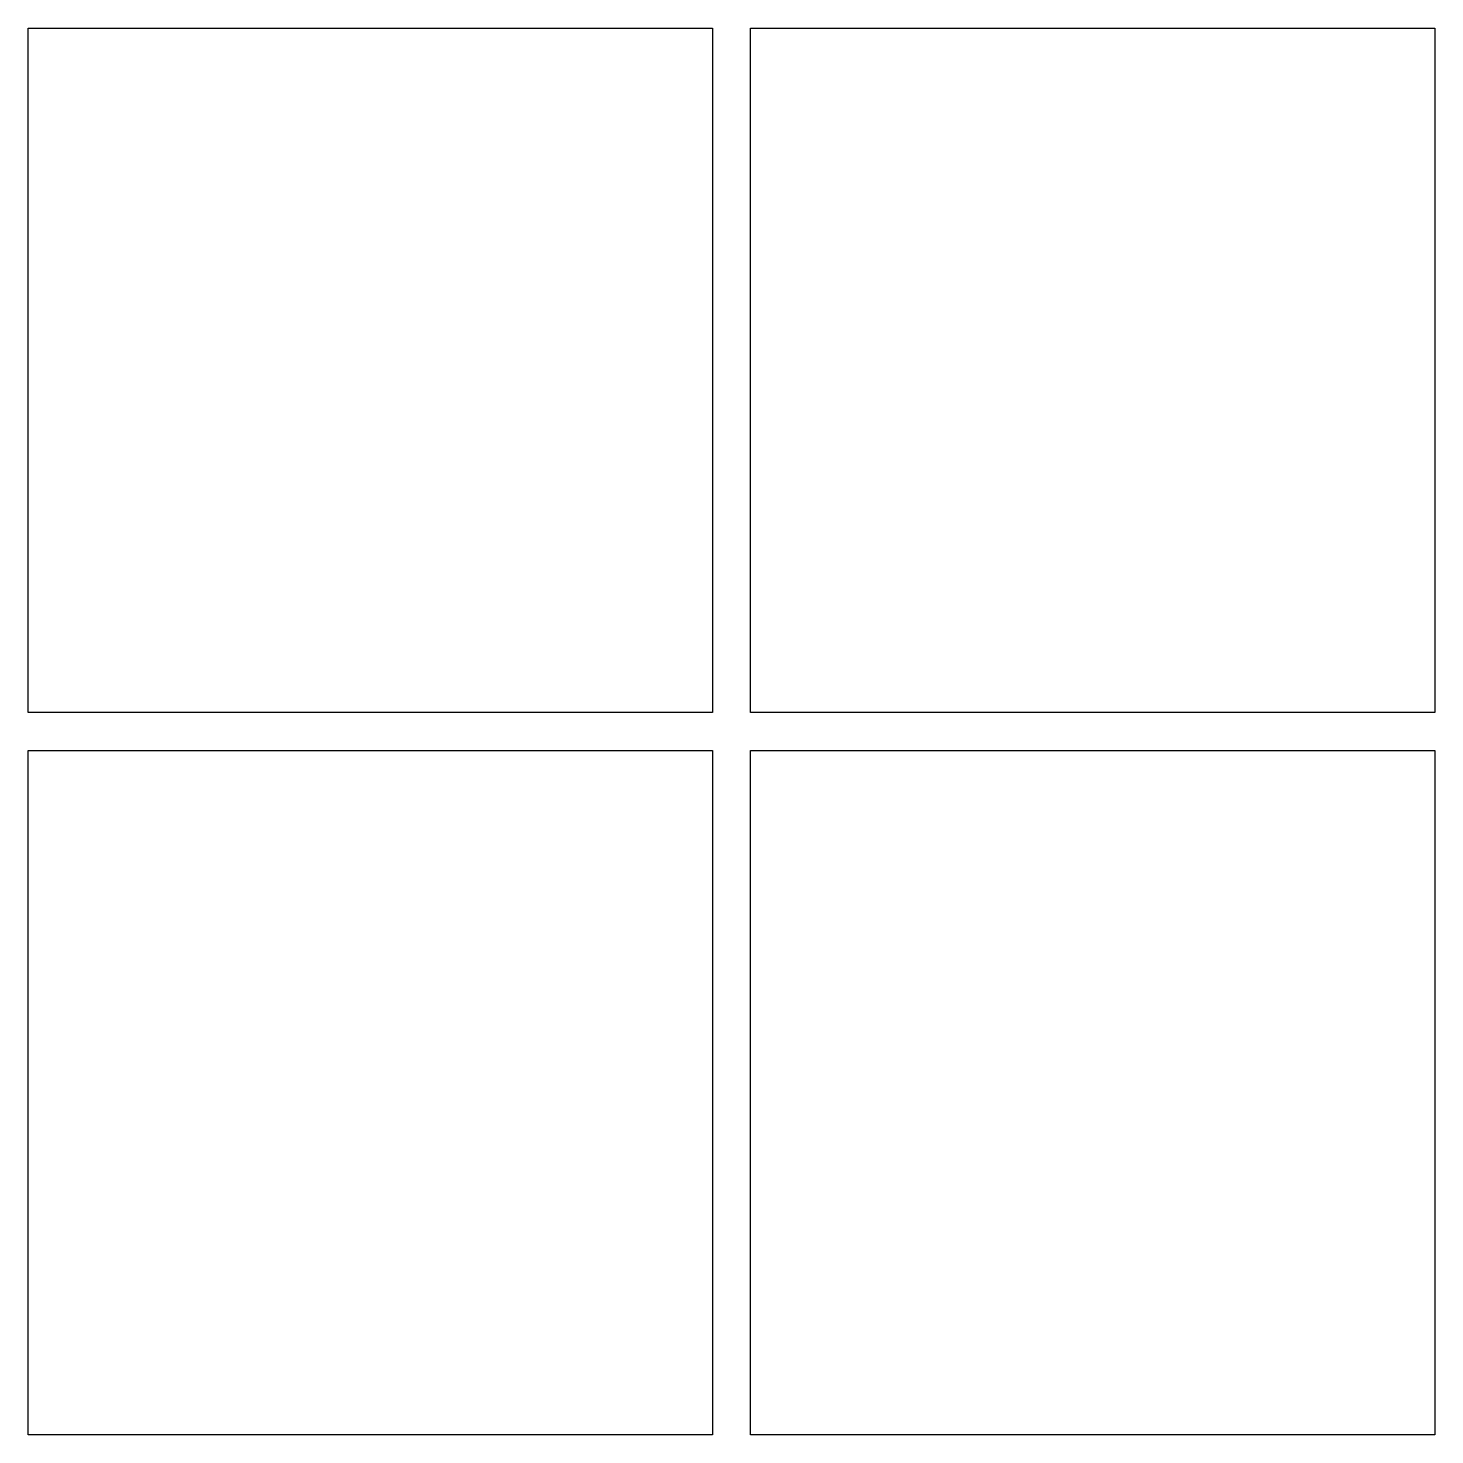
# Model space of a CAD drawing. Header units: millimetres. Extents: x -9 to 28, y -9 to 28.
import ezdxf

# ---------------------------------------------------------------- set-up
doc = ezdxf.new("R2010")
doc.units = ezdxf.units.MM

msp = doc.modelspace()

# ---------------------------------------------------------------- linework, layer by layer
at = {"linetype": 'CONTINUOUS'}
for p, q in [((-9, 28), (9, 28)), ((-9, 10), (-9, 28)), ((9, 28), (9, 10)), ((10, 28), (28, 28)), ((10, 10), (10, 28)), ((28, 28), (28, 10)), ((9, 10), (-9, 10)), ((28, 10), (10, 10)), ((-9, 9), (9, 9)), ((-9, -9), (-9, 9)), ((9, 9), (9, -9)), ((10, 9), (28, 9)), ((10, -9), (10, 9)), ((28, 9), (28, -9)), ((9, -9), (-9, -9)), ((28, -9), (10, -9))]:
    msp.add_line(p, q, dxfattribs=at)

doc.saveas('drawing.dxf')
